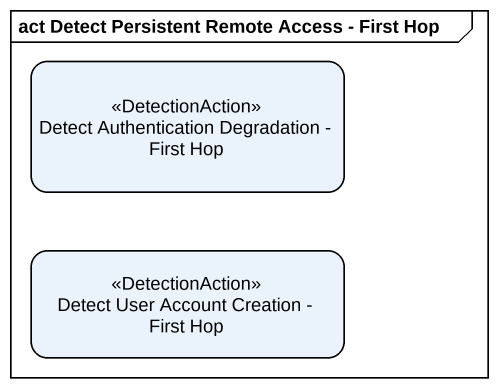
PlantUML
@startuml
mainframe act Detect Persistent Remote Access - First Hop
hide empty description
state "Detect Authentication Degradation - First Hop" as Detect_Authentication <<DetectionAction>>
state "Detect User Account Creation - First Hop" as Detect_User_Account <<DetectionAction>>
@enduml
